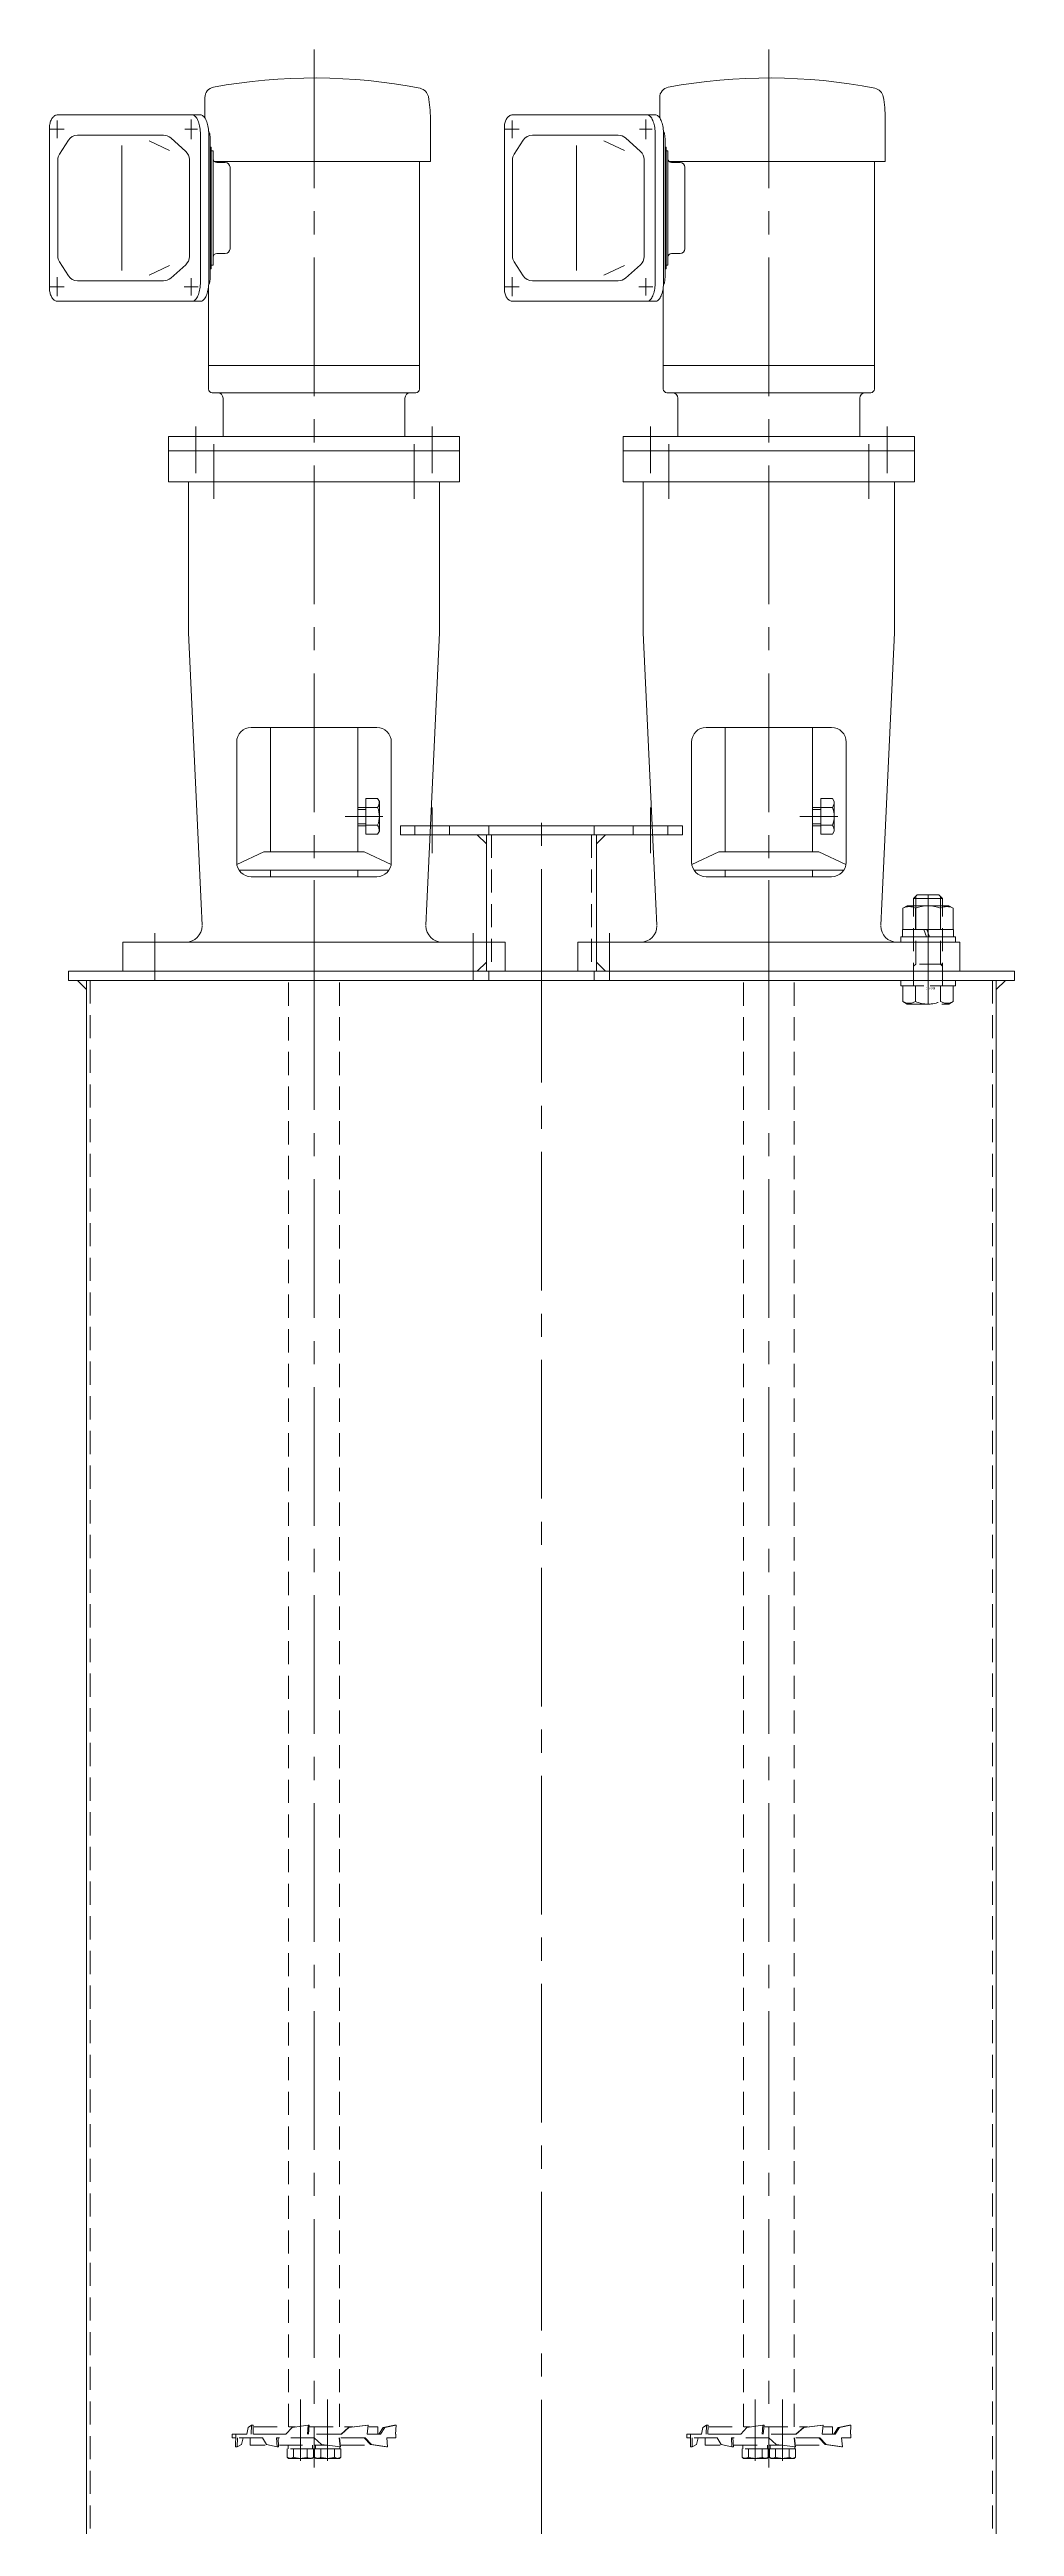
# Model space of a CAD drawing. Units: millimetres at full size. Extents: x -34906 to 7411, y -8440 to 3030.
# Drawn here: x -1115 to -585, y 908 to 2269 of the extents above; entities that cross this region are included whole.
import ezdxf
from ezdxf.enums import TextEntityAlignment as Align

# ---------------------------------------------------------------- set-up
doc = ezdxf.new("R2010")
doc.units = ezdxf.units.MM
doc.header["$LTSCALE"] = 4
doc.linetypes.add('USER1', pattern=[28.575, 19.05, -3.175, 3.175, -3.175])
doc.linetypes.add('USER4', pattern=[4.7625, 3.175, -1.5875])
for name, color, linetype, lineweight in [('0-2_01_外形線', 7, 'Continuous', 18), ('0-3_04_中心線', 7, 'USER1', 9), ('0-6_02_細線', 5, 'Continuous', 18), ('0-A_03_かくれ線', 6, 'USER4', 18)]:
    doc.layers.add(name, color=color, linetype=linetype, lineweight=lineweight)
doc.styles.add('ＭＳ ゴシック', font='')
doc.styles.get('ＭＳ ゴシック').set_extended_font_data('MS Gothic')

msp = doc.modelspace()

# ---------------------------------------------------------------- linework, layer by layer
at = {"layer": '0-2_01_外形線'}
for p, q in [((-1111.032, 2232.998), (-1032.54, 2232.998)), ((-1030.094, 2242.476), (-1030.094, 2231.374)), ((-861.032, 2232.998), (-782.54, 2232.998)), ((-780.094, 2242.476), (-780.094, 2231.374)), ((-1115.46, 2137.585), (-1115.46, 2225.993)), ((-1105.108, 2219.043), (-1110.019, 2211.407)), ((-1100.061, 2221.798), (-1052.863, 2221.798)), ((-1040.62, 2212.949), (-1048.878, 2220.284)), ((-1032.54, 2141.046), (-1032.54, 2222.655)), ((-1027.944, 2140.941), (-1027.944, 2222.459)), ((-1027.155, 2143.798), (-1027.155, 2219.798)), ((-906.094, 2207.298), (-906.094, 2230.964)), ((-865.46, 2137.585), (-865.46, 2225.993)), ((-855.108, 2219.043), (-860.019, 2211.407)), ((-850.061, 2221.798), (-802.863, 2221.798)), ((-790.62, 2212.949), (-798.878, 2220.284)), ((-782.54, 2141.046), (-782.54, 2222.655)), ((-777.944, 2140.941), (-777.944, 2222.459)), ((-777.155, 2143.798), (-777.155, 2219.798)), ((-656.094, 2207.298), (-656.094, 2230.964)), ((-1110.972, 2155.434), (-1110.972, 2208.162)), ((-1075.739, 2147.448), (-1075.739, 2216.147)), ((-1060.729, 2218.638), (-1049.495, 2213.423)), ((-1038.605, 2155.133), (-1038.605, 2208.463)), ((-1027.155, 2215.298), (-1026.556, 2215.298)), ((-1026.556, 2148.298), (-1026.556, 2215.298)), ((-1025.528, 2213.298), (-1026.556, 2213.298)), ((-1025.528, 2150.298), (-1025.528, 2213.298)), ((-988.094, 2207.298), (-1024.851, 2207.298)), ((-1018.86, 2206.798), (-1023.528, 2206.798)), ((-906.094, 2207.298), (-993.394, 2207.298)), ((-912.094, 2207.298), (-912.094, 2082.298)), ((-860.972, 2155.434), (-860.972, 2208.162)), ((-825.739, 2147.448), (-825.739, 2216.147)), ((-810.729, 2218.638), (-799.495, 2213.423)), ((-788.605, 2155.133), (-788.605, 2208.463)), ((-777.155, 2215.298), (-776.556, 2215.298)), ((-776.556, 2148.298), (-776.556, 2215.298)), ((-775.528, 2213.298), (-776.556, 2213.298)), ((-775.528, 2150.298), (-775.528, 2213.298)), ((-738.094, 2207.298), (-774.851, 2207.298)), ((-768.86, 2206.798), (-773.528, 2206.798)), ((-656.094, 2207.298), (-743.394, 2207.298)), ((-662.094, 2207.298), (-662.094, 2082.298)), ((-1016.26, 2159.398), (-1016.26, 2204.198)), ((-766.26, 2159.398), (-766.26, 2204.198)), ((-1110.019, 2152.189), (-1105.108, 2144.552)), ((-1018.86, 2156.798), (-1023.528, 2156.798)), ((-860.019, 2152.189), (-855.108, 2144.552)), ((-768.86, 2156.798), (-773.528, 2156.798)), ((-1100.061, 2141.798), (-1052.863, 2141.798)), ((-1060.729, 2144.957), (-1049.495, 2150.173)), ((-1040.62, 2150.647), (-1048.878, 2143.312)), ((-1028.094, 2138.378), (-1028.094, 2082.298)), ((-1027.155, 2148.298), (-1026.556, 2148.298)), ((-1025.528, 2150.298), (-1026.556, 2150.298)), ((-850.061, 2141.798), (-802.863, 2141.798)), ((-810.729, 2144.957), (-799.495, 2150.173)), ((-790.62, 2150.647), (-798.878, 2143.312)), ((-778.094, 2138.378), (-778.094, 2082.298)), ((-777.155, 2148.298), (-776.556, 2148.298)), ((-775.528, 2150.298), (-776.556, 2150.298)), ((-1111.032, 2130.598), (-1031.971, 2130.598)), ((-861.032, 2130.598), (-781.971, 2130.598)), ((-1028.094, 2095.298), (-912.094, 2095.298)), ((-778.094, 2095.298), (-662.094, 2095.298)), ((-1026.094, 2080.298), (-1023.094, 2080.298)), ((-1023.094, 2080.298), (-917.094, 2080.298)), ((-1020.094, 2056.298), (-1020.094, 2077.298)), ((-920.094, 2056.298), (-920.094, 2077.298)), ((-917.094, 2080.298), (-914.094, 2080.298)), ((-776.094, 2080.298), (-773.094, 2080.298)), ((-773.094, 2080.298), (-667.094, 2080.298)), ((-770.094, 2056.298), (-770.094, 2077.298)), ((-670.094, 2056.298), (-670.094, 2077.298)), ((-667.094, 2080.298), (-664.094, 2080.298)), ((-1050.094, 2048.298), (-1050.094, 2056.298)), ((-800.094, 2048.298), (-800.094, 2056.298)), ((-1050.094, 2048.298), (-890.094, 2048.298)), ((-890.094, 2048.298), (-890.094, 2053.459)), ((-890.094, 2048.298), (-890.094, 2031.298)), ((-800.094, 2048.298), (-640.094, 2048.298)), ((-640.094, 2048.298), (-640.094, 2053.459)), ((-640.094, 2048.298), (-640.094, 2031.298)), ((-1039.094, 1948.298), (-1039.094, 2031.298)), ((-901.094, 1948.298), (-901.094, 2031.298)), ((-789.094, 1948.298), (-789.094, 2031.298)), ((-651.094, 1948.298), (-651.094, 2031.298)), ((-1039.094, 1948.298), (-1032.144, 1799.298)), ((-901.094, 1948.298), (-908.044, 1799.298)), ((-789.094, 1948.298), (-782.144, 1799.298)), ((-651.094, 1948.298), (-658.044, 1799.298)), ((-970.094, 1896.298), (-1004.594, 1896.298)), ((-994.094, 1896.298), (-994.094, 1827.898)), ((-970.094, 1896.298), (-935.594, 1896.298)), ((-946.094, 1896.298), (-946.094, 1827.898)), ((-720.094, 1896.298), (-754.594, 1896.298)), ((-744.094, 1896.298), (-744.094, 1827.898)), ((-720.094, 1896.298), (-685.594, 1896.298)), ((-696.094, 1896.298), (-696.094, 1827.898)), ((-1012.594, 1888.298), (-1012.594, 1822.298)), ((-927.594, 1888.298), (-927.594, 1822.298)), ((-762.594, 1888.298), (-762.594, 1822.298)), ((-677.594, 1888.298), (-677.594, 1822.298)), ((-941.594, 1852.298), (-946.094, 1852.298)), ((-941.594, 1837.653), (-941.594, 1857.252)), ((-935.127, 1857.252), (-941.594, 1857.252)), ((-935.124, 1852.352), (-941.594, 1852.352)), ((-934.188, 1855.63), (-935.124, 1857.252)), ((-691.594, 1852.298), (-696.094, 1852.298)), ((-691.594, 1837.653), (-691.594, 1857.252)), ((-685.127, 1857.252), (-691.594, 1857.252)), ((-685.124, 1852.352), (-691.594, 1852.352)), ((-684.188, 1855.63), (-685.124, 1857.252)), ((-941.594, 1842.298), (-946.094, 1842.298)), ((-935.124, 1842.553), (-941.594, 1842.553)), ((-691.594, 1842.298), (-696.094, 1842.298)), ((-685.124, 1842.553), (-691.594, 1842.553)), ((-997.594, 1827.898), (-1012.48, 1820.951)), ((-997.594, 1827.898), (-970.094, 1827.898)), ((-942.594, 1827.898), (-970.094, 1827.898)), ((-942.594, 1827.898), (-927.709, 1820.951)), ((-935.124, 1837.653), (-941.594, 1837.653)), ((-747.594, 1827.898), (-762.48, 1820.951)), ((-747.594, 1827.898), (-720.094, 1827.898)), ((-692.594, 1827.898), (-720.094, 1827.898)), ((-692.594, 1827.898), (-677.709, 1820.951)), ((-685.124, 1837.653), (-691.594, 1837.653)), ((-1011.276, 1817.898), (-970.094, 1817.898)), ((-970.094, 1814.298), (-1004.594, 1814.298)), ((-994.094, 1817.898), (-994.094, 1814.298)), ((-928.913, 1817.898), (-970.094, 1817.898)), ((-970.094, 1814.298), (-935.594, 1814.298)), ((-946.094, 1817.898), (-946.094, 1814.298)), ((-761.276, 1817.898), (-720.094, 1817.898)), ((-720.094, 1814.298), (-754.594, 1814.298)), ((-744.094, 1817.898), (-744.094, 1814.298)), ((-678.913, 1817.898), (-720.094, 1817.898)), ((-720.094, 1814.298), (-685.594, 1814.298)), ((-696.094, 1817.898), (-696.094, 1814.298)), ((-1032.144, 1799.298), (-1031.604, 1787.717)), ((-908.585, 1787.717), (-908.044, 1799.298)), ((-782.144, 1799.298), (-781.604, 1787.717)), ((-658.585, 1787.717), (-658.044, 1799.298)), ((-646.451, 1796.937), (-644.094, 1798.298)), ((-621.094, 1798.298), (-644.094, 1798.298)), ((-640.594, 1802.298), (-638.594, 1804.298)), ((-640.594, 1798.298), (-640.594, 1802.298)), ((-640.594, 1802.298), (-624.594, 1802.298)), ((-638.594, 1804.298), (-626.594, 1804.298)), ((-624.594, 1802.298), (-626.594, 1804.298)), ((-624.594, 1798.298), (-624.594, 1802.298)), ((-618.738, 1796.937), (-621.094, 1798.298)), ((-634.85, 1785.298), (-646.594, 1785.298)), ((-646.594, 1785.298), (-646.594, 1781.298)), ((-639.523, 1785.298), (-639.523, 1796.937)), ((-633.394, 1781.298), (-634.85, 1785.298)), ((-618.594, 1785.298), (-633.25, 1785.298)), ((-631.794, 1781.298), (-633.25, 1785.298)), ((-625.666, 1785.298), (-625.666, 1796.937)), ((-618.738, 1785.298), (-618.738, 1796.937)), ((-618.594, 1781.298), (-618.594, 1785.298)), ((-1041, 1778.298), (-1040.594, 1778.298)), ((-865.094, 1778.298), (-970.094, 1778.298)), ((-899.189, 1778.298), (-899.594, 1778.298)), ((-865.094, 1778.298), (-865.094, 1762.298)), ((-791, 1778.298), (-790.594, 1778.298)), ((-615.094, 1778.298), (-720.094, 1778.298)), ((-649.189, 1778.298), (-649.594, 1778.298)), ((-647.594, 1781.298), (-647.594, 1778.298)), ((-647.594, 1778.298), (-617.594, 1778.298)), ((-633.394, 1781.298), (-646.594, 1781.298)), ((-618.594, 1781.298), (-631.794, 1781.298)), ((-615.094, 1778.298), (-615.094, 1762.298)), ((-1075.094, 1762.298), (-970.094, 1762.298)), ((-865.094, 1762.298), (-970.094, 1762.298)), ((-825.094, 1762.298), (-720.094, 1762.298)), ((-615.094, 1762.298), (-720.094, 1762.298))]:
    msp.add_line(p, q, dxfattribs=at)
for points in [[(-1111.032, 2232.998), (-1111.352, 2232.976), (-1111.741, 2232.896), (-1112.124, 2232.764), (-1112.499, 2232.58), (-1112.862, 2232.346), (-1113.21, 2232.064), (-1113.541, 2231.735), (-1113.852, 2231.363), (-1114.142, 2230.95), (-1114.407, 2230.499), (-1114.646, 2230.014), (-1114.857, 2229.498), (-1115.038, 2228.955), (-1115.188, 2228.39), (-1115.306, 2227.807), (-1115.391, 2227.21), (-1115.443, 2226.604), (-1115.46, 2225.993)], [(-1032.54, 2222.655), (-1032.554, 2223.377), (-1032.606, 2224.289), (-1032.693, 2225.187), (-1032.813, 2226.064), (-1032.967, 2226.913), (-1033.152, 2227.729), (-1033.368, 2228.504), (-1033.612, 2229.234), (-1033.883, 2229.912), (-1034.179, 2230.533), (-1034.498, 2231.093), (-1034.836, 2231.587), (-1035.192, 2232.011), (-1035.563, 2232.363), (-1035.945, 2232.64), (-1036.337, 2232.839), (-1036.735, 2232.959), (-1037.128, 2232.998)], [(-1027.944, 2222.459), (-1027.957, 2223.377), (-1028.01, 2224.289), (-1028.097, 2225.187), (-1028.217, 2226.064), (-1028.371, 2226.913), (-1028.556, 2227.729), (-1028.772, 2228.504), (-1029.016, 2229.234), (-1029.287, 2229.912), (-1029.583, 2230.533), (-1029.901, 2231.093), (-1030.24, 2231.587), (-1030.596, 2232.011), (-1030.967, 2232.363), (-1031.349, 2232.64), (-1031.741, 2232.839), (-1032.139, 2232.959), (-1032.54, 2232.999)], [(-861.032, 2232.998), (-861.352, 2232.976), (-861.741, 2232.896), (-862.124, 2232.764), (-862.499, 2232.58), (-862.862, 2232.346), (-863.21, 2232.064), (-863.541, 2231.735), (-863.852, 2231.363), (-864.142, 2230.95), (-864.407, 2230.499), (-864.646, 2230.014), (-864.857, 2229.498), (-865.038, 2228.955), (-865.188, 2228.39), (-865.306, 2227.807), (-865.391, 2227.21), (-865.443, 2226.604), (-865.46, 2225.993)], [(-782.54, 2222.655), (-782.554, 2223.377), (-782.606, 2224.289), (-782.693, 2225.187), (-782.813, 2226.064), (-782.967, 2226.913), (-783.152, 2227.729), (-783.368, 2228.504), (-783.612, 2229.234), (-783.883, 2229.912), (-784.179, 2230.533), (-784.498, 2231.093), (-784.836, 2231.587), (-785.192, 2232.011), (-785.563, 2232.363), (-785.945, 2232.64), (-786.337, 2232.839), (-786.735, 2232.959), (-787.128, 2232.998)], [(-777.944, 2222.459), (-777.957, 2223.377), (-778.01, 2224.289), (-778.097, 2225.187), (-778.217, 2226.064), (-778.371, 2226.913), (-778.556, 2227.729), (-778.772, 2228.504), (-779.016, 2229.234), (-779.287, 2229.912), (-779.583, 2230.533), (-779.901, 2231.093), (-780.24, 2231.587), (-780.596, 2232.011), (-780.967, 2232.363), (-781.349, 2232.64), (-781.741, 2232.839), (-782.139, 2232.959), (-782.54, 2232.999)], [(-1027.983, 2223.831), (-1027.909, 2223.745), (-1027.817, 2223.604), (-1027.729, 2223.435), (-1027.645, 2223.238), (-1027.566, 2223.015), (-1027.492, 2222.768), (-1027.425, 2222.498), (-1027.365, 2222.207), (-1027.311, 2221.898), (-1027.265, 2221.573)], [(-1027.227, 2221.234), (-1027.197, 2220.885), (-1027.176, 2220.527), (-1027.163, 2220.164), (-1027.155, 2219.798)], [(-777.983, 2223.831), (-777.909, 2223.745), (-777.817, 2223.604), (-777.729, 2223.435), (-777.645, 2223.238), (-777.566, 2223.015), (-777.492, 2222.768), (-777.425, 2222.498), (-777.365, 2222.207), (-777.311, 2221.898), (-777.265, 2221.573)], [(-777.227, 2221.234), (-777.197, 2220.885), (-777.176, 2220.527), (-777.163, 2220.164), (-777.155, 2219.798)], [(-1111.032, 2130.598), (-1111.356, 2130.604), (-1111.745, 2130.636), (-1112.129, 2130.741), (-1112.503, 2130.925), (-1112.866, 2131.159), (-1113.214, 2131.441), (-1113.545, 2131.77), (-1113.857, 2132.142), (-1114.146, 2132.555), (-1114.411, 2133.006), (-1114.65, 2133.491), (-1114.861, 2134.007), (-1115.042, 2134.549), (-1115.193, 2135.114), (-1115.311, 2135.698), (-1115.396, 2136.295), (-1115.447, 2136.901), (-1115.46, 2137.585)], [(-1032.54, 2141.046), (-1032.557, 2140.127), (-1032.61, 2139.216), (-1032.697, 2138.318), (-1032.817, 2137.441), (-1032.971, 2136.592), (-1033.156, 2135.776), (-1033.372, 2135), (-1033.616, 2134.271), (-1033.887, 2133.593), (-1034.183, 2132.972), (-1034.501, 2132.412), (-1034.84, 2131.918), (-1035.196, 2131.493), (-1035.567, 2131.142), (-1035.949, 2130.865), (-1036.341, 2130.666), (-1036.567, 2130.598)], [(-1027.944, 2141.046), (-1027.961, 2140.127), (-1028.013, 2139.216), (-1028.1, 2138.318), (-1028.221, 2137.441), (-1028.375, 2136.592), (-1028.56, 2135.776), (-1028.775, 2135), (-1029.02, 2134.271), (-1029.291, 2133.593), (-1029.587, 2132.972), (-1029.905, 2132.412), (-1030.244, 2131.918), (-1030.6, 2131.493), (-1030.97, 2131.142), (-1031.353, 2130.865), (-1031.745, 2130.666), (-1031.971, 2130.598)], [(-1027.987, 2139.673), (-1027.912, 2139.76), (-1027.82, 2139.9), (-1027.732, 2140.069), (-1027.648, 2140.266), (-1027.569, 2140.489), (-1027.496, 2140.737), (-1027.429, 2141.007), (-1027.368, 2141.298), (-1027.315, 2141.607), (-1027.269, 2141.932), (-1027.231, 2142.27), (-1027.201, 2142.62), (-1027.18, 2142.977), (-1027.167, 2143.341), (-1027.155, 2143.798)], [(-861.032, 2130.598), (-861.356, 2130.604), (-861.745, 2130.636), (-862.129, 2130.741), (-862.503, 2130.925), (-862.866, 2131.159), (-863.214, 2131.441), (-863.545, 2131.77), (-863.857, 2132.142), (-864.146, 2132.555), (-864.411, 2133.006), (-864.65, 2133.491), (-864.861, 2134.007), (-865.042, 2134.549), (-865.193, 2135.114), (-865.311, 2135.698), (-865.396, 2136.295), (-865.447, 2136.901), (-865.46, 2137.585)], [(-782.54, 2141.046), (-782.557, 2140.127), (-782.61, 2139.216), (-782.697, 2138.318), (-782.817, 2137.441), (-782.971, 2136.592), (-783.156, 2135.776), (-783.372, 2135), (-783.616, 2134.271), (-783.887, 2133.593), (-784.183, 2132.972), (-784.501, 2132.412), (-784.84, 2131.918), (-785.196, 2131.493), (-785.567, 2131.142), (-785.949, 2130.865), (-786.341, 2130.666), (-786.567, 2130.598)], [(-777.944, 2141.046), (-777.961, 2140.127), (-778.013, 2139.216), (-778.1, 2138.318), (-778.221, 2137.441), (-778.375, 2136.592), (-778.56, 2135.776), (-778.775, 2135), (-779.02, 2134.271), (-779.291, 2133.593), (-779.587, 2132.972), (-779.905, 2132.412), (-780.244, 2131.918), (-780.6, 2131.493), (-780.97, 2131.142), (-781.353, 2130.865), (-781.745, 2130.666), (-781.971, 2130.598)], [(-777.987, 2139.673), (-777.912, 2139.76), (-777.82, 2139.9), (-777.732, 2140.069), (-777.648, 2140.266), (-777.569, 2140.489), (-777.496, 2140.737), (-777.429, 2141.007), (-777.368, 2141.298), (-777.315, 2141.607), (-777.269, 2141.932), (-777.231, 2142.27), (-777.201, 2142.62), (-777.18, 2142.977), (-777.167, 2143.341), (-777.155, 2143.798)], [(-890.094, 2048.298), (-890.094, 2056.298), (-1050.094, 2056.298)], [(-640.094, 2048.298), (-640.094, 2056.298), (-800.094, 2056.298)], [(-1050.094, 2048.298), (-1050.094, 2031.298), (-890.094, 2031.298)], [(-800.094, 2048.298), (-800.094, 2031.298), (-640.094, 2031.298)], [(-934.188, 1855.63), (-934.188, 1839.274), (-935.124, 1837.653)], [(-684.188, 1855.63), (-684.188, 1839.274), (-685.124, 1837.653)], [(-618.738, 1785.298), (-646.451, 1785.298), (-646.451, 1796.937)], [(-1075.094, 1762.298), (-1075.094, 1778.298), (-970.094, 1778.298)], [(-825.094, 1762.298), (-825.094, 1778.298), (-720.094, 1778.298)], [(-647.594, 1781.298), (-617.594, 1781.298), (-617.594, 1778.298)]]:
    msp.add_lwpolyline(points, dxfattribs=at)
for points in [[(-922.594, 1842.298), (-767.594, 1842.298), (-767.594, 1837.298), (-922.594, 1837.298)], [(-875.344, 1837.298), (-875.344, 1832.298), (-880.344, 1837.298)], [(-875.344, 1837.298), (-814.844, 1837.298), (-814.844, 1762.298), (-875.344, 1762.298)], [(-814.844, 1837.298), (-814.844, 1832.298), (-809.844, 1837.298)], [(-1105.094, 1757.298), (-585.094, 1757.298), (-585.094, 1762.298), (-1105.094, 1762.298)], [(-1095.087, 1757.298), (-1095.087, 1752.298), (-1100.087, 1757.298)], [(-1095.094, 757.298), (-595.094, 757.298), (-595.094, 1757.298), (-1095.094, 1757.298)], [(-875.344, 1762.298), (-875.344, 1767.298), (-880.344, 1762.298)], [(-814.844, 1762.298), (-814.844, 1767.298), (-809.844, 1762.298)], [(-595.087, 1757.298), (-595.087, 1752.298), (-590.087, 1757.298)]]:
    msp.add_lwpolyline(points, close=True, dxfattribs=at)
for centre, radius, start, end in [((-1024.294, 2242.476), 5.8, 100.58743, 180), ((-970.094, 1952.498), 300.8, 78.82712, 100.58704), ((-912.932, 2241.907), 5.8, 10.83605, 78.82753), ((-774.294, 2242.476), 5.8, 100.58743, 180), ((-720.094, 1952.498), 300.8, 78.82712, 100.58704), ((-662.932, 2241.907), 5.8, 10.83605, 78.82753), ((-970.094, 2230.964), 64, 0, 10.83678), ((-720.094, 2230.964), 64, 0, 10.83678), ((-1100.061, 2215.798), 6, 90, 147.25465), ((-1052.863, 2215.798), 6, 48.38759, 90), ((-850.061, 2215.798), 6, 90, 147.25465), ((-802.863, 2215.798), 6, 48.38759, 90), ((-1104.972, 2208.162), 6, 147.25465, 180), ((-1044.605, 2208.463), 6, 0, 48.38759), ((-1023.528, 2208.798), 2, 180, 270), ((-1018.86, 2204.198), 2.6, 0, 90), ((-854.972, 2208.162), 6, 147.25465, 180), ((-794.605, 2208.463), 6, 0, 48.38759), ((-773.528, 2208.798), 2, 180, 270), ((-768.86, 2204.198), 2.6, 0, 90), ((-1104.972, 2155.434), 6, 180, 212.74535), ((-1044.605, 2155.133), 6, 311.61243, 0), ((-1023.528, 2154.798), 2, 90, 180), ((-1018.86, 2159.398), 2.6, 270, 0), ((-854.972, 2155.434), 6, 180, 212.74535), ((-794.605, 2155.133), 6, 311.61243, 0), ((-773.528, 2154.798), 2, 90, 180), ((-768.86, 2159.398), 2.6, 270, 0), ((-1100.061, 2147.798), 6, 212.74535, 270), ((-1052.863, 2147.798), 6, 270, 311.61243), ((-850.061, 2147.798), 6, 212.74535, 270), ((-802.863, 2147.798), 6, 270, 311.61243), ((-1026.094, 2082.298), 2, 180, 270), ((-1023.094, 2077.298), 3, 0, 90), ((-917.094, 2077.298), 3, 90, 180), ((-914.094, 2082.298), 2, 270, 0), ((-776.094, 2082.298), 2, 180, 270), ((-773.094, 2077.298), 3, 0, 90), ((-667.094, 2077.298), 3, 90, 180), ((-664.094, 2082.298), 2, 270, 0), ((-1004.594, 1888.298), 8, 90, 180), ((-935.594, 1888.298), 8, 0, 90), ((-754.594, 1888.298), 8, 90, 180), ((-685.594, 1888.298), 8, 0, 90), ((-940.741, 1855.729), 6.551, 328.9828, 359.13138), ((-947.487, 1847.453), 13.299, 338.37986, 21.61714), ((-690.741, 1855.729), 6.551, 328.9828, 359.13138), ((-697.487, 1847.453), 13.299, 338.37986, 21.61714), ((-940.741, 1839.175), 6.551, 0.86868, 31.0172), ((-690.741, 1839.175), 6.551, 0.86868, 31.0172), ((-1004.594, 1822.298), 8, 180, 270), ((-935.594, 1822.298), 8, 270, 0), ((-754.594, 1822.298), 8, 180, 270), ((-685.594, 1822.298), 8, 270, 0), ((-642.987, 1790.937), 6.928, 60.00001, 119.99999), ((-632.594, 1779.977), 18.321, 67.78075, 112.21925), ((-622.202, 1790.937), 6.928, 60.00001, 119.99999), ((-1040.594, 1787.298), 9, 270, 0), ((-899.594, 1787.298), 9, 180, 270), ((-790.594, 1787.298), 9, 270, 0), ((-649.594, 1787.298), 9, 180, 270)]:
    msp.add_arc(centre, radius, start, end, dxfattribs=at)
at = {"layer": '0-3_04_中心線', "color": 1, "lineweight": 18}
for p, q in [((-1115.094, 2225.048), (-1107.404, 2225.048)), ((-1111.249, 2220.211), (-1111.249, 2229.885)), ((-1041.145, 2225.048), (-1034.155, 2225.048)), ((-1037.65, 2219.654), (-1037.65, 2230.442)), ((-1027.265, 2221.573), (-1027.227, 2221.234)), ((-865.094, 2225.048), (-857.404, 2225.048)), ((-861.249, 2220.211), (-861.249, 2229.885)), ((-791.145, 2225.048), (-784.155, 2225.048)), ((-787.65, 2219.654), (-787.65, 2230.442)), ((-777.265, 2221.573), (-777.227, 2221.234)), ((-1115.094, 2138.565), (-1107.404, 2138.565)), ((-1111.249, 2133.378), (-1111.249, 2143.752)), ((-1041.495, 2138.548), (-1033.805, 2138.548)), ((-1037.65, 2133.776), (-1037.65, 2143.32)), ((-865.094, 2138.565), (-857.404, 2138.565)), ((-861.249, 2133.378), (-861.249, 2143.752)), ((-791.495, 2138.548), (-783.805, 2138.548)), ((-787.65, 2133.776), (-787.65, 2143.32)), ((-1035.094, 2061.791), (-1035.094, 2035.998)), ((-905.094, 2061.791), (-905.094, 2035.998)), ((-785.094, 2061.791), (-785.094, 2035.998)), ((-655.094, 2061.791), (-655.094, 2035.998)), ((-1025.094, 2052.098), (-1025.094, 2021.998)), ((-915.094, 2052.098), (-915.094, 2021.998)), ((-775.094, 2052.098), (-775.094, 2021.998)), ((-665.094, 2052.098), (-665.094, 2021.998)), ((-905.094, 1852.298), (-905.094, 1827.298)), ((-845.094, 1742.298), (-845.094, 1852.298)), ((-785.094, 1852.298), (-785.094, 1827.298)), ((-932.194, 1847.298), (-953.01, 1847.298)), ((-682.194, 1847.298), (-703.01, 1847.298)), ((-970.094, 1812.298), (-970.094, 1707.298)), ((-720.094, 1812.298), (-720.094, 1707.298)), ((-632.594, 1744.298), (-632.594, 1804.298)), ((-1057.594, 1757.298), (-1057.594, 1783.298)), ((-882.594, 1757.298), (-882.594, 1783.298)), ((-845.094, 1777.298), (-845.094, 737.298)), ((-807.594, 1757.298), (-807.594, 1783.298)), ((-632.594, 1757.298), (-632.594, 1783.298)), ((-632.594, 1781.298), (-632.594, 1778.298)), ((-977.594, 977.298), (-977.594, 943.659)), ((-962.594, 977.298), (-962.594, 943.659)), ((-727.594, 977.298), (-727.594, 943.659)), ((-712.594, 977.298), (-712.594, 943.659))]:
    msp.add_line(p, q, dxfattribs=at)
for points in [[(-970.094, 2268.898), (-970.094, 1762.298), (-970.094, 939.994)], [(-720.094, 2268.898), (-720.094, 1762.298), (-720.094, 939.994)], [(-632.594, 1798.298), (-632.594, 1785.298), (-632.594, 1781.298)]]:
    msp.add_lwpolyline(points, dxfattribs=at)
at = {"layer": '0-6_02_細線'}
for p, q in [((-941.594, 1851.298), (-946.094, 1851.298)), ((-941.594, 1843.298), (-946.094, 1843.298)), ((-691.594, 1851.298), (-696.094, 1851.298)), ((-691.594, 1843.298), (-696.094, 1843.298)), ((-639.394, 1798.298), (-639.394, 1803.498)), ((-625.794, 1798.298), (-625.794, 1803.498))]:
    msp.add_line(p, q, dxfattribs=at)
at = {"layer": '0-A_03_かくれ線'}
for p, q in [((-914.594, 1837.298), (-914.594, 1842.298)), ((-895.594, 1837.298), (-895.594, 1842.298)), ((-874.094, 1842.298), (-874.094, 1837.298)), ((-816.094, 1842.298), (-816.094, 1837.298)), ((-794.594, 1837.298), (-794.594, 1842.298)), ((-775.594, 1837.298), (-775.594, 1842.298)), ((-872.544, 1837.298), (-872.544, 1762.298)), ((-817.644, 1837.298), (-817.644, 1762.298)), ((-640.594, 1754.298), (-640.594, 1798.298)), ((-639.394, 1766.298), (-639.394, 1798.298)), ((-625.794, 1766.298), (-625.794, 1798.298)), ((-624.594, 1754.298), (-624.594, 1798.298)), ((-1093.094, 1757.298), (-1093.094, 757.298)), ((-984.094, 962.298), (-984.094, 1762.298)), ((-956.094, 962.298), (-956.094, 1762.298)), ((-874.094, 1762.298), (-874.094, 1757.298)), ((-816.094, 1762.298), (-816.094, 1757.298)), ((-734.094, 962.298), (-734.094, 1762.298)), ((-706.094, 962.298), (-706.094, 1762.298)), ((-624.594, 1766.298), (-640.594, 1766.298)), ((-639.394, 1766.298), (-640.594, 1765.098)), ((-625.794, 1766.298), (-624.594, 1765.098)), ((-597.094, 1757.298), (-597.094, 757.298)), ((-646.451, 1754.298), (-646.451, 1745.658)), ((-618.738, 1754.298), (-646.451, 1754.298)), ((-646.451, 1745.658), (-644.094, 1744.298)), ((-644.094, 1744.298), (-621.094, 1744.298)), ((-639.523, 1754.298), (-639.523, 1745.658)), ((-625.666, 1754.298), (-625.666, 1745.658)), ((-618.738, 1745.658), (-621.094, 1744.298)), ((-618.738, 1754.298), (-618.738, 1745.658)), ((-1007.043, 958.298), (-1015.094, 958.298)), ((-1015.094, 958.298), (-1015.094, 956.298)), ((-1013.13, 956.298), (-1015.094, 956.298)), ((-1013.244, 951.298), (-1013.108, 958.298)), ((-1012.267, 951.298), (-1012.153, 956.298)), ((-998.464, 956.298), (-1012.153, 956.298)), ((-1009.922, 952.656), (-1009.02, 956.298)), ((-998.464, 956.298), (-1005.094, 956.298)), ((-1004.453, 963.298), (-1004.544, 958.298)), ((-990.602, 958.298), (-1004.544, 958.298)), ((-1003.467, 963.298), (-1004.453, 963.298)), ((-1003.467, 963.298), (-1003.558, 958.298)), ((-1002.986, 962.298), (-980.33, 962.298)), ((-996.232, 952.656), (-998.464, 956.298)), ((-985.565, 958.298), (-991.18, 958.298)), ((-990.432, 951.298), (-990.713, 956.298)), ((-970.094, 956.298), (-990.713, 956.298)), ((-989.588, 951.298), (-989.869, 956.298)), ((-973.315, 963.298), (-973.745, 958.298)), ((-955.025, 958.298), (-973.745, 958.298)), ((-972.74, 963.298), (-973.315, 963.298)), ((-972.74, 963.298), (-973.17, 958.298)), ((-956.094, 958.298), (-973.17, 958.298)), ((-972.326, 962.298), (-948.8, 962.298)), ((-966.037, 952.656), (-970.094, 956.298)), ((-942.032, 956.298), (-956.215, 956.298)), ((-955.707, 951.326), (-956.215, 956.298)), ((-955.49, 951.298), (-956.001, 956.298)), ((-942.57, 956.298), (-956.001, 956.298)), ((-951.104, 961.94), (-955.198, 958.298)), ((-950.931, 961.94), (-955.025, 958.298)), ((-940.463, 963.298), (-951.104, 961.94)), ((-951.104, 961.94), (-950.931, 961.94)), ((-940.29, 963.298), (-950.931, 961.94)), ((-939.063, 952.656), (-942.57, 956.298)), ((-938.526, 952.656), (-942.032, 956.298)), ((-940.29, 963.298), (-940.805, 958.298)), ((-933.574, 958.298), (-940.805, 958.298)), ((-940.29, 963.298), (-940.463, 963.298)), ((-939.893, 962.298), (-935.094, 962.298)), ((-935.094, 958.298), (-935.094, 962.298)), ((-931.188, 961.94), (-933.574, 958.298)), ((-932.008, 961.94), (-931.188, 961.94)), ((-929.672, 951.298), (-930.114, 956.298)), ((-924.986, 963.298), (-925.806, 963.298)), ((-925.094, 958.298), (-925.287, 958.298)), ((-757.043, 958.298), (-765.094, 958.298)), ((-765.094, 958.298), (-765.094, 956.298)), ((-763.13, 956.298), (-765.094, 956.298)), ((-763.244, 951.298), (-763.108, 958.298)), ((-762.267, 951.298), (-762.153, 956.298)), ((-748.464, 956.298), (-762.153, 956.298)), ((-759.922, 952.656), (-759.02, 956.298)), ((-748.464, 956.298), (-755.094, 956.298)), ((-754.453, 963.298), (-754.544, 958.298)), ((-740.602, 958.298), (-754.544, 958.298)), ((-753.467, 963.298), (-754.453, 963.298)), ((-753.467, 963.298), (-753.558, 958.298)), ((-752.986, 962.298), (-730.33, 962.298)), ((-746.232, 952.656), (-748.464, 956.298)), ((-735.565, 958.298), (-741.18, 958.298)), ((-740.432, 951.298), (-740.713, 956.298)), ((-720.094, 956.298), (-740.713, 956.298)), ((-739.588, 951.298), (-739.869, 956.298)), ((-723.315, 963.298), (-723.745, 958.298)), ((-705.025, 958.298), (-723.745, 958.298)), ((-722.74, 963.298), (-723.315, 963.298)), ((-722.74, 963.298), (-723.17, 958.298)), ((-706.094, 958.298), (-723.17, 958.298)), ((-722.326, 962.298), (-698.8, 962.298)), ((-716.037, 952.656), (-720.094, 956.298)), ((-692.032, 956.298), (-706.215, 956.298)), ((-705.707, 951.326), (-706.215, 956.298)), ((-705.49, 951.298), (-706.001, 956.298)), ((-692.57, 956.298), (-706.001, 956.298)), ((-701.104, 961.94), (-705.198, 958.298)), ((-700.931, 961.94), (-705.025, 958.298)), ((-690.463, 963.298), (-701.104, 961.94)), ((-701.104, 961.94), (-700.931, 961.94)), ((-690.29, 963.298), (-700.931, 961.94)), ((-689.063, 952.656), (-692.57, 956.298)), ((-688.526, 952.656), (-692.032, 956.298)), ((-690.29, 963.298), (-690.805, 958.298)), ((-683.574, 958.298), (-690.805, 958.298)), ((-690.29, 963.298), (-690.463, 963.298)), ((-689.893, 962.298), (-685.094, 962.298)), ((-685.094, 958.298), (-685.094, 962.298)), ((-681.188, 961.94), (-683.574, 958.298)), ((-682.008, 961.94), (-681.188, 961.94)), ((-679.672, 951.298), (-680.114, 956.298)), ((-674.986, 963.298), (-675.806, 963.298)), ((-675.094, 958.298), (-675.287, 958.298)), ((-1012.267, 951.298), (-1013.244, 951.298)), ((-1009.922, 952.656), (-1012.267, 951.298)), ((-990.432, 951.298), (-996.232, 952.656)), ((-989.588, 951.298), (-990.432, 951.298)), ((-989.143, 952.298), (-967.173, 952.298)), ((-963.257, 952.298), (-968.781, 952.298)), ((-955.49, 951.298), (-966.037, 952.656)), ((-955.089, 952.298), (-940.028, 952.298)), ((-939.063, 952.656), (-938.526, 952.656)), ((-929.672, 951.298), (-938.526, 952.656)), ((-762.267, 951.298), (-763.244, 951.298)), ((-759.922, 952.656), (-762.267, 951.298)), ((-740.432, 951.298), (-746.232, 952.656)), ((-739.588, 951.298), (-740.432, 951.298)), ((-739.143, 952.298), (-717.173, 952.298)), ((-713.257, 952.298), (-718.781, 952.298)), ((-705.49, 951.298), (-716.037, 952.656)), ((-705.089, 952.298), (-690.028, 952.298)), ((-689.063, 952.656), (-688.526, 952.656)), ((-679.672, 951.298), (-688.526, 952.656))]:
    msp.add_line(p, q, dxfattribs=at)
at = {"layer": '0-A_03_かくれ線', "color": 2}
for p, q in [((-970.404, 950.298), (-984.784, 950.298)), ((-984.784, 945.58), (-984.784, 950.298)), ((-984.784, 945.58), (-984.094, 944.998)), ((-984.344, 950.298), (-984.344, 952.298)), ((-984.094, 944.998), (-971.094, 944.998)), ((-981.349, 945.58), (-981.349, 950.298)), ((-973.84, 945.58), (-973.84, 950.298)), ((-970.404, 945.58), (-971.094, 944.998)), ((-970.844, 950.298), (-970.844, 952.298)), ((-970.404, 945.58), (-970.404, 950.298)), ((-969.784, 945.58), (-969.784, 950.298)), ((-969.784, 950.298), (-966.594, 950.298)), ((-969.784, 945.58), (-969.094, 944.998)), ((-969.344, 950.298), (-969.344, 952.298)), ((-956.094, 944.998), (-969.094, 944.998)), ((-968.781, 950.298), (-955.404, 950.298)), ((-966.349, 945.58), (-966.349, 950.298)), ((-958.84, 945.58), (-958.84, 950.298)), ((-958.594, 950.298), (-955.404, 950.298)), ((-955.404, 945.58), (-956.094, 944.998)), ((-955.844, 950.298), (-955.844, 951.344)), ((-955.404, 945.58), (-955.404, 950.298)), ((-720.404, 950.298), (-734.784, 950.298)), ((-734.784, 945.58), (-734.784, 950.298)), ((-734.784, 945.58), (-734.094, 944.998)), ((-734.344, 950.298), (-734.344, 952.298)), ((-734.094, 944.998), (-721.094, 944.998)), ((-731.349, 945.58), (-731.349, 950.298)), ((-723.84, 945.58), (-723.84, 950.298)), ((-720.404, 945.58), (-721.094, 944.998)), ((-720.844, 950.298), (-720.844, 952.298)), ((-720.404, 945.58), (-720.404, 950.298)), ((-719.784, 945.58), (-719.784, 950.298)), ((-719.784, 950.298), (-716.594, 950.298)), ((-719.784, 945.58), (-719.094, 944.998)), ((-719.344, 950.298), (-719.344, 952.298)), ((-706.094, 944.998), (-719.094, 944.998)), ((-718.781, 950.298), (-705.404, 950.298)), ((-716.349, 945.58), (-716.349, 950.298)), ((-708.84, 945.58), (-708.84, 950.298)), ((-708.594, 950.298), (-705.404, 950.298)), ((-705.404, 945.58), (-706.094, 944.998)), ((-705.844, 950.298), (-705.844, 951.344)), ((-705.404, 945.58), (-705.404, 950.298))]:
    msp.add_line(p, q, dxfattribs=at)
at = {"layer": '0-A_03_かくれ線'}
msp.add_lwpolyline([(-617.594, 1757.298), (-647.594, 1757.298), (-647.594, 1754.298), (-617.594, 1754.298)], close=True, dxfattribs=at)
for points in [[(-1004.453, 963.298), (-1006.324, 961.94), (-1007.043, 958.298)], [(-1005.094, 956.298), (-1005.094, 952.298), (-996.897, 952.298)], [(-973.315, 963.298), (-982.162, 961.94), (-985.565, 958.298)], [(-925.806, 963.298), (-932.008, 961.94), (-934.394, 958.298)], [(-925.287, 958.298), (-924.986, 963.298), (-931.188, 961.94)], [(-925.094, 958.298), (-925.094, 956.298), (-930.114, 956.298)], [(-754.453, 963.298), (-756.324, 961.94), (-757.043, 958.298)], [(-755.094, 956.298), (-755.094, 952.298), (-746.897, 952.298)], [(-723.315, 963.298), (-732.162, 961.94), (-735.565, 958.298)], [(-675.806, 963.298), (-682.008, 961.94), (-684.394, 958.298)], [(-675.287, 958.298), (-674.986, 963.298), (-681.188, 961.94)], [(-675.094, 958.298), (-675.094, 956.298), (-680.114, 956.298)], [(-929.672, 951.298), (-930.209, 951.298), (-939.063, 952.656)], [(-679.672, 951.298), (-680.209, 951.298), (-689.063, 952.656)]]:
    msp.add_lwpolyline(points, dxfattribs=at)
at = {"layer": '0-A_03_かくれ線', "color": 2}
for points in [[(-966.594, 950.298), (-958.594, 950.298), (-966.594, 950.298)], [(-716.594, 950.298), (-708.594, 950.298), (-716.594, 950.298)]]:
    msp.add_lwpolyline(points, dxfattribs=at)
at = {"layer": '0-A_03_かくれ線'}
for centre, radius, start, end in [((-642.987, 1751.658), 6.928, 240.00001, 299.99999), ((-632.594, 1762.619), 18.321, 247.78075, 292.21925), ((-622.202, 1751.658), 6.928, 240.00001, 299.99999)]:
    msp.add_arc(centre, radius, start, end, dxfattribs=at)
at = {"layer": '0-A_03_かくれ線', "color": 2}
for centre, radius, start, end in [((-983.067, 947.866), 2.859, 233.07946, 306.92054), ((-977.594, 957.407), 12.409, 252.38753, 287.61247), ((-972.122, 947.866), 2.859, 233.07946, 306.92054), ((-968.067, 947.866), 2.859, 233.07946, 306.92054), ((-962.594, 957.407), 12.409, 252.38753, 287.61247), ((-957.122, 947.833), 2.833, 232.68233, 307.31767), ((-733.067, 947.866), 2.859, 233.07946, 306.92054), ((-727.594, 957.407), 12.409, 252.38753, 287.61247), ((-722.122, 947.866), 2.859, 233.07946, 306.92054), ((-718.067, 947.866), 2.859, 233.07946, 306.92054), ((-712.594, 957.407), 12.409, 252.38753, 287.61247), ((-707.122, 947.833), 2.833, 232.68233, 307.31767)]:
    msp.add_arc(centre, radius, start, end, dxfattribs=at)

# ---------------------------------------------------------------- texts
at = {"layer": '0-A_03_かくれ線', "color": 7, "style": 'ＭＳ ゴシック', "width": 0.8}
msp.add_text('M16×50', height=1.1, rotation=180, dxfattribs=at).set_placement((-628.681, 1753.798), align=Align.BOTTOM_LEFT)

doc.saveas('drawing.dxf')
